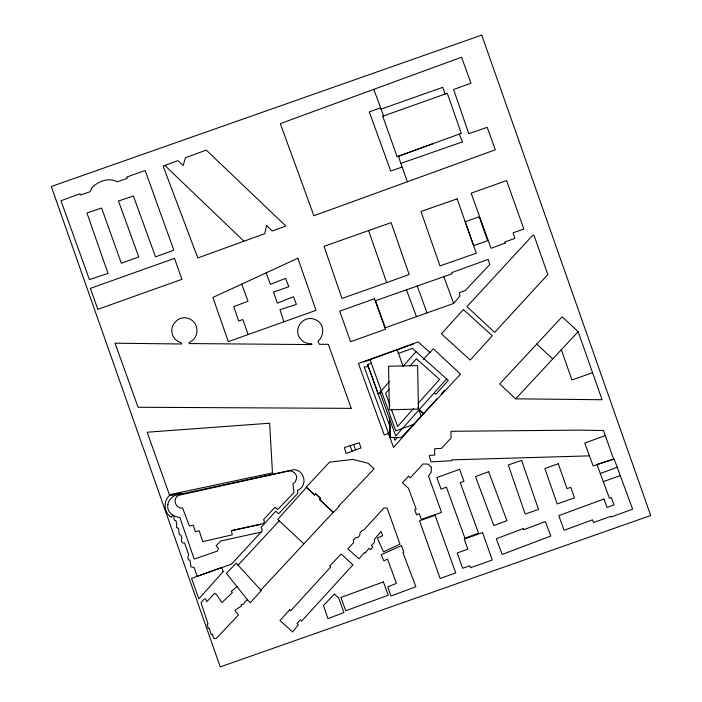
<?xml version="1.0" encoding="UTF-8"?>
<svg xmlns="http://www.w3.org/2000/svg" width="702" height="702" viewBox="0 0 702 702"><rect width="100%" height="100%" fill="white"/><g stroke="black" fill="none" stroke-linecap="round" stroke-linejoin="round"><path stroke-width="1.05" d="M173.833 515.812L174.122 519.971L176 520.823L176.685 523.666L176.527 527.562L178.413 528.29L179.3 534.564L180.949 535.056L181.642 537.425L181.599 541.558L182.889 542.997L184.538 543.006L188.575 554.282L187.829 557.932L188.513 559.95L189.996 560.108L190.935 566.716L194.235 567.69L197.113 576.351L231.52 564.145L261.004 532.169M172.648 515.092L171.428 517.348C163.882 513.039 163.048 501.307 169.393 495.463L181.019 493.173L181.204 494.006M453.667 303.44L459.924 295.998L459.336 292.708L465.382 290.452L489.803 264.461L488.188 259.38L451.772 272.595L452.07 273.789L375.5 300.702L385.293 327.755L453.667 303.44L443.839 276.685M389.32 381.669L379.94 392.19L395.744 436.003L446.577 378.975M403.018 366.295L416.005 351.728M389.206 389.268L385.626 393.287L389.97 405.352M409.968 365.979L416.409 358.748L439.557 379.378L417.848 403.729M413.504 408.599L397.586 426.456L391.426 409.371M397.744 437.109L394.919 440.277L393.813 437.206M435.012 400.895L393.532 447.428L388.101 432.353M435.679 400.149L436.793 398.903M441.242 393.901L444.471 390.286M238.083 565.189L279.238 520.884M260.854 590.11L333.213 512.302L319.542 499.517L320.533 498.376L315.681 493.831L314.636 494.945L306.23 487.109L329.554 462.144L352.93 459.424L368.102 463.241L374.122 468.857L338.733 506.107L339.057 506.414L333.415 512.46L319.542 499.517L320.586 498.394L315.681 493.778L314.645 495.05L306.484 487.399L277.702 519.454L303.896 543.787M515.698 398.824L578.141 331.669L562.126 316.777L499.692 383.933L515.698 398.824L602.088 399.736L578.141 331.669M423.297 359.433L433.318 348.718L460.538 374.201L401.184 437.583L390.11 437.469L364.136 366.856L368.41 366.751M237.083 586.46L231.327 591.426L232.38 592.576L221.981 602.57L216.488 594.594L214.733 593.19L206.844 601.64L205.704 599.069L204.229 598.981L201.009 602.649L208.038 623.929L207.116 624.315L208.292 628.544L209.091 628.141L211.302 634.538L212.425 634.108L213.531 638.215L216.067 638.662L238.426 614.978L234.933 610.319L241.655 605.703L241.102 604.782L243.55 604.053L245.384 601.412L247.481 599.789L250.228 602.772L261.293 590.593L236.205 563.144L226.395 573.385L247.481 599.789M433.231 143.577L397.113 156.73L382.748 116.242L383.608 115.883L373.78 89.347L461.547 57.222L470.981 83.178L453.606 89.496L468.804 133.678L487.197 127.334L495.34 149.798L313.899 215.76L280.335 123.622L373.78 89.347M164.865 165.461L163.127 166.111L197.815 257.959L264.698 233.705L266.62 225.412L272.165 231.002L285.854 226.035L206.274 150.096L185.416 157.766L183.204 165.426L177.878 160.644L164.865 165.461L243.954 241.234M604.992 435.652L584.74 443.111L593.146 465.926L613.627 459.117L603.509 430.528L579.475 430.124L450.947 431.3L451.105 438.013L441.391 448.411L434.608 448.753L434.74 455.107L429.519 455.387L429.466 456.888L431.133 461.89L451.877 460.679L451.86 459.863L589.434 455.861M600.289 473.473L617.207 467.269M380.361 107.854L369.278 111.881L390.733 171.007L402.123 167.111L407.45 181.836M397.113 156.73L461.302 133.362L447.297 93.252L382.748 116.242M363.847 361.96L408.16 345.937M410.179 345.208L413.197 344.112M390.119 426.974L367.611 364.566L371.683 363.092M398.087 353.545L412.372 348.376L448.297 380.387L435.889 394.305L434.266 392.857M381.265 392.664L378.15 393.787L367.611 364.566M389.031 433.301L384.248 435.029L358.432 363.452L418.12 341.927L430.212 352.711M414.224 424.219L395.726 430.888L369.91 359.319M386.679 282.616L409.143 274.535L391.128 222.622L324.034 246.332L341.979 298.473L386.679 282.616L368.603 230.598M603.299 481.633L620.27 475.596M380.844 109.214L442.804 87.302L445.103 94.033M352 451.114L361.003 447.981L359.266 442.734L353.694 444.515M592.576 372.709L571.946 379.966L561.328 349.763M402.097 167.12L400.745 163.408L462.574 141.857L459.222 134.117M350.149 445.673L352.062 451.298L346.077 453.352L344.34 447.595L353.676 444.471L355.572 449.859M260.758 524.236L263.487 523.438L264.452 521.314L263.522 519.655L274.973 507.239L277.694 509.503L293.936 492.637L292.962 483.766L295.226 481.897L296.437 478.834L296.577 476.351C295.612 472.718 291.962 470.305 288.232 471.068L179.659 495.094L176.948 496.358C172.718 500.859 176.395 508.941 182.634 508.116L189.435 526.035L193.225 525.122L195.41 531.765L199.201 530.738L202.764 541.646L232.274 534.836L231.379 530.624L260.758 524.236L231.406 530.747M181.019 493.173L169.393 495.463M351.053 408.353L138.083 407.265L115.023 343.19L181.669 343.998L181.23 342.848A2.694 2.694 0 0 0 179.773 342.216A13.768 13.768 0 0 1 178.308 341.584A13.101 13.101 0 0 1 173.824 337.425A12.689 12.689 0 0 1 171.929 332.178A12.294 12.294 0 0 1 172.394 326.684A13.18 13.18 0 0 1 174.859 322.499A13.592 13.592 0 0 1 178.747 319.234A12.145 12.145 0 0 1 183.283 317.83A12.232 12.232 0 0 1 187.969 318.304A12.478 12.478 0 0 1 192.471 320.709A12.531 12.531 0 0 1 196.139 326.009A13.592 13.592 0 0 1 196.911 330.309A13.268 13.268 0 0 1 196.244 335.038A12.355 12.355 0 0 1 194.059 338.847A16.62 16.62 0 0 1 190.891 341.558L190.023 342.102A1.202 1.202 0 0 0 189.031 342.716L189.198 343.559L311.916 344.577L311.591 343.699A1.299 1.299 0 0 0 310.381 343.708L309.249 343.717A12.996 12.996 0 0 1 300.807 339.277A12.539 12.539 0 0 1 298.368 335.389A12.048 12.048 0 0 1 297.78 330.098A12.934 12.934 0 0 1 301.851 321.911A12.627 12.627 0 0 1 306.52 319.112A12.197 12.197 0 0 1 312.214 318.655A13.04 13.04 0 0 1 317.216 320.656A12.338 12.338 0 0 1 321.121 324.473A12.162 12.162 0 0 1 322.674 330.028A14.058 14.058 0 0 1 322.025 335.003A13.031 13.031 0 0 1 319.849 339.312L318.936 340.207A2.606 2.606 0 0 0 318.032 341.102L319.357 344.331L328.334 344.296L351.228 408.353M418.524 409.038L423.596 413.653M536.74 344.085L552.755 358.976M418.831 409.327L423.525 413.724M406.476 289.812L416.479 316.663M266.137 272.867L270.419 284.371L285.547 278.369L288.891 286.706L273.543 292.093L277.316 303.15L293.497 296.718L296.384 304.387L279.966 309.74L283.88 321.814M417.242 286.03L427.044 312.908M241.76 284.126L247.99 301.298L233.74 306.616L238.636 321.033L242.813 319.542L248.157 334.547M397.095 349.508L403.027 365.97M417.874 407.125L421.209 416.383M398.596 156.248L400.745 163.408M389.584 417.251L390.11 437.469L389.829 424.324M353.492 540.084L353.431 542.83L347.78 548.815L358.959 558.792L364.303 552.632L364.961 553.255L368.971 548.323L370.586 549.692L372.876 546.963L371.305 545.533L374.298 542.628L374.473 539.294L380.993 531.396L382.634 535.687L377.343 538.039L383.503 551.833L399.991 544.138L387.206 508.292L384.038 507.844L363.785 530.028L362.118 530.58L359.977 532.967L359.714 535.556L357.809 537.671L355.607 537.671L353.492 540.084M167.883 504.545C166.286 511.547 173.236 517.277 179.791 517.313L194.2 559.064L217.576 551.009L218.427 548.534L216.084 545.796L220.744 540.996L261.39 532.046L262.118 530.87L262.013 528.738L260.995 527.474L275.763 511.231L278.597 513.767L297.841 493.295L297.385 490.18L298.341 490.084C309.406 484.266 302.816 466.225 290.488 470.384L175.307 495.279C171.604 496.955 168.269 500.368 167.883 504.545M431.414 467.26L431.16 472.235L428.527 476.14L441.532 512.407L421.27 519.462L419.278 513.522L416.602 514.961L414.671 509.731L416.163 509.169L408.52 488.302L402.404 482.765L408.59 476.149L410.328 477.825L423.139 463.961L427.843 464.057L431.414 467.26M92.12 187.636L89.953 191.751L80.282 195.103L79.931 193.778L60.969 200.763L89.426 279.58L108.02 273.429L86.96 213.004L101.597 208.011L121.341 263.224L138.759 256.941L118.471 201.035L133.398 196.025L155.511 256.862L173.806 250.149L145.156 170.489L126.685 177.071L127.15 178.457L117.304 181.774C108.95 177.299 98.236 181.028 92.12 187.636M223.183 571.603L198.859 598.832L191.558 578.378L221.7 567.506L223.183 571.603M289.75 609.669L280.001 620.524L292.55 631.932L298.376 624.666L296.981 623.446L300.412 619.796L301.676 621.086L352.957 564.864L341.102 554.001L329.686 566.04L330.739 566.953L290.733 610.758L289.75 609.669M463.443 309.547L441.365 333.836L470.217 360.065L492.295 335.775L463.443 309.547M547.832 274.517L494.656 332.406L466.97 306.607L532.906 235.117L534.055 235.521L547.832 274.517M334.319 594.146L323.482 605.528L327.957 618.646L343.883 612.583L338.618 597.762L334.319 594.146M297.859 258.213L212.873 297.472L228.325 341.62L316.058 310.337L297.859 258.213M401.483 545.612L381.239 554.703L383.81 560.801L387.565 559.161L396.402 583.371L387.802 586.916L390.961 596.024L415.865 586.732L402.939 552.614L403.825 552.237L401.483 545.612M523.244 528.588L496.288 538.794L502.211 554.44L550.833 536.021L545.349 521.542L523.683 529.747L523.244 528.588M505.3 242.997L491.067 248.324L471.147 193.182L506.598 180.572L523.841 229.027L513.074 232.801L514.847 238.408L504.922 241.953L505.3 242.997M488.645 471.7L475.517 476.614L493.822 525.57L506.949 520.665L488.645 471.7M603.931 499.008L558.774 515.637L564.162 530.264L592.497 519.831L593.497 522.542L610.889 516.303L611.258 517.014L632.625 509.152L614.171 459.02L596.99 464.513L609.415 498.236L611.31 497.534L614.022 504.905L607.054 507.467L603.931 499.008M383.389 581.923L340.9 597.472L345.761 610.766L388.259 595.226L383.389 581.923M459.617 469.313L436.846 477.562L441.049 489.162L446.446 487.206L464.899 538.136L478.562 533.187L460.24 482.625L463.952 481.282L459.617 469.313M374.482 298.745L339.689 311.17L350.588 341.707L385.389 329.273L374.482 298.745M435.056 515.259L419.489 520.84L440.154 578.509L455.721 572.929L435.056 515.259M174.482 258.371L90.356 288.382L97.824 309.319L181.95 279.308L174.482 258.371M482.564 532.607L464.259 539.101L467.839 549.175L457.23 552.939L462.671 568.278L469.778 565.759L470.48 567.742L492.286 560.003L482.564 532.607M481.73 35.1L51.29 186.504L220.27 666.9L650.71 515.496L481.73 35.1M457.125 198.841L420.954 211.513L440.005 265.909L476.289 253.203L457.125 198.841M479.247 216.786L465.136 221.727L473.639 245.647L487.644 240.751L479.247 216.786M558.292 463.776L544.857 468.488L557.186 503.948L574.455 497.876L570.761 487.337L567.032 488.653L558.292 463.776M521.621 460.398L508.283 464.996L525.193 514.039L538.531 509.441L521.621 460.398M272.473 472.902L169.384 494.717L147.166 432.213L269.647 423.218L272.473 472.902M418.497 409.038L389.364 409.801L388.548 366.26L417.585 365.549L418.497 409.038"/></g></svg>
